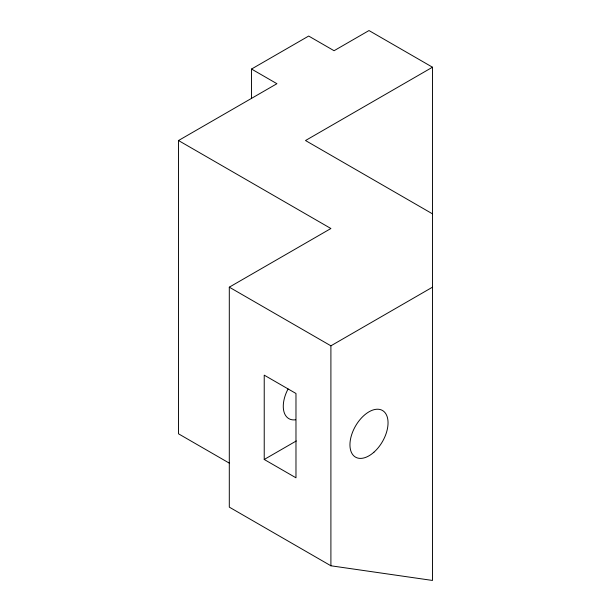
<?xml version="1.0" encoding="UTF-8"?>
<svg xmlns="http://www.w3.org/2000/svg" width="611" height="611" viewBox="0 0 611 611"><rect width="100%" height="100%" fill="white"/><g stroke="black" fill="none" stroke-linecap="round" stroke-linejoin="round"><path stroke-width="0.92" d="M251.526 98.562L251.526 69.043L308.677 36.049L334.072 50.713L368.998 30.55L432.496 67.21L432.496 580.45L330.902 565.786L229.301 507.13L229.301 287.17L330.902 228.514L178.504 140.53L178.504 433.81L229.576 463.298M178.504 140.53L276.928 83.707L251.526 69.043M432.496 67.21L305.5 140.53L432.496 213.85M229.301 287.17L330.902 345.826L432.496 287.17M264.227 459.472L295.976 477.802L295.976 393.484L264.227 375.154L264.227 459.472L296.282 440.966M330.902 345.826L330.902 565.786M295.632 419.772A26.937 15.55 -60 0 1 288.056 388.986M373.924 452.209A26.937 15.55 -60 0 0 382.463 410.477A26.937 15.55 -60 0 0 350.599 438.736A26.937 15.55 -60 0 0 373.924 452.209"/></g></svg>
